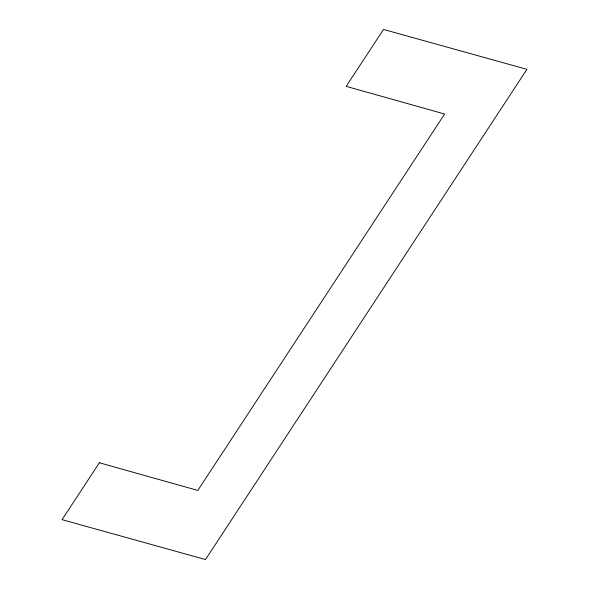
<?xml version="1.0" encoding="UTF-8"?>
<svg xmlns="http://www.w3.org/2000/svg" width="589" height="589" viewBox="0 0 589 589"><rect width="100%" height="100%" fill="white"/><g stroke="black" fill="none" stroke-linecap="round" stroke-linejoin="round"><path stroke-width="0.88" d="M99.379 462.763L62.066 519.66L205.487 559.55L526.934 69.34L383.513 29.45L346.199 86.347L444.629 114.016L197.801 490.431L99.379 462.763"/></g></svg>
